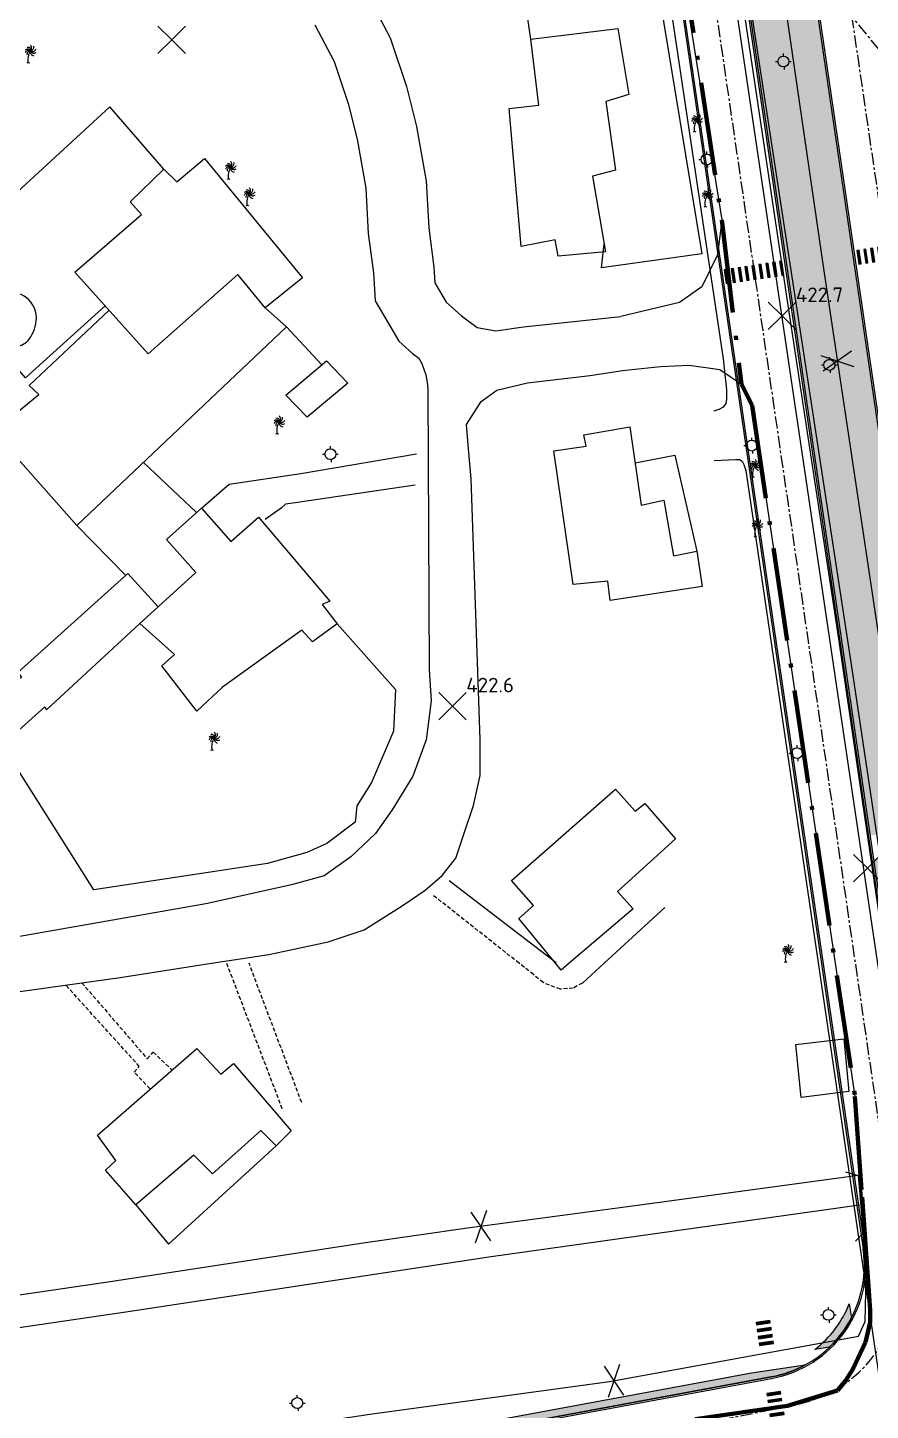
# Model space of a CAD drawing. Header units: metres. Extents: x 2 to 659295185, y -28 to 1124222152.
# Drawn here: x 656563.3 to 656671.6, y 1124086.1 to 1124263.7 of the extents above; entities that cross this region are included whole.
import ezdxf

# ---------------------------------------------------------------- set-up
doc = ezdxf.new("R2010")
doc.units = ezdxf.units.M
doc.header["$MEASUREMENT"] = 0
for name, pattern in [('ACAD_ISO10W100', [18.5, 12, -3, 0.5, -3]), ('CENTER', [50.8, 31.75, -6.35, 6.35, -6.35]), ('DASHED', [0.75, 0.5, -0.25])]:
    doc.linetypes.add(name, pattern=pattern)
doc.layers.get('0').update_dxf_attribs({"linetype": 'CONTINUOUS'})
for name, color, linetype, lineweight in [("a''brocal", 220, 'CONTINUOUS', 15), ('area verde', 76, 'CONTINUOUS', 13), ('AT', 210, 'CONTINUOUS', 50), ('eje vial', 1, 'CENTER', 15), ('MANZANA URBA', 30, 'ACAD_ISO10W100', 80), ('paso peatonal', 252, 'CONTINUOUS', 5)]:
    doc.layers.add(name, color=color, linetype=linetype, lineweight=lineweight)
doc.layers.add('AREA ACERA', color=7, linetype='CONTINUOUS', lineweight=15, true_color=0xfbe193)
for name, color, linetype in [('CANAL', 5, 'CONTINUOUS'), ('CARRET-PAV', 10, 'CONTINUOUS'), ('CASA', 7, 'CONTINUOUS'), ('CERCA', 7, 'CONTINUOUS'), ('CONCRETO', 7, 'DASHED'), ('CURVAS', 2, 'CONTINUOUS'), ('MANZANA', 30, 'CONTINUOUS'), ('PALMERA', 3, 'CONTINUOUS'), ('PARED', 7, 'CONTINUOUS'), ('POSTE', 2, 'CONTINUOUS'), ('PUENTE', 7, 'CONTINUOUS'), ('PUNTO-ELEV', 7, 'CONTINUOUS')]:
    doc.layers.add(name, color=color, linetype=linetype)
doc.styles.add('SIMPLEX', font='SIMPLEX', dxfattribs={"width": 1.33})

# ---------------------------------------------------------------- blocks, each defined once
blk = doc.blocks.new('FENCTICK')
for p, q in [((-2, -4), (2, 4)), ((2, -4), (-2, 4))]:
    blk.add_line(p, q)
blk = doc.blocks.new('PALMERA')
at = {"layer": 'PALMERA'}
for points in [[(-1.23, 0.29, -0.633254), (0, 0, 0.424837), (1.47, -0.41)], [(-1.2, -0.41, -0.633254), (0, 0, 0.424837), (1.46, 0.44)], [(-0.69, -1.06, -0.633254), (0, 0, 0.424837), (0.88, 1.25)], [(-0.79, 0.99, -0.633254), (0, 0, 0.424837), (0.91, -1.23)], [(0, 0), (0, 0, 0.424837), (0.04, 1.52)]]:
    blk.add_lwpolyline(points, format="xyb", dxfattribs=at)
for centre, radius, start, end in [((3.67, -2.25), 4.3, 148.4707, 190.3981), ((-0.5, -3.71, -1.72), 0.688, 55.4664, 124.5336)]:
    blk.add_arc(centre, radius, start, end, dxfattribs=at)
blk = doc.blocks.new('SPOTX')
for points in [[(-0.707, -0.707), (0, 0), (0.707, 0.707)], [(0.707, -0.707), (0, 0), (-0.707, 0.707)]]:
    blk.add_lwpolyline(points)
blk = doc.blocks.new('POSTES')
at = {"layer": 'POSTE', "elevation": 431.35}
for points in [[(657805.97, 1127519.6), (657806.27, 1127519.61)], [(657806.94, 1127520.61), (657806.94, 1127520.31)], [(657807.68, 1127519.6), (657807.98, 1127519.61)], [(657807.07, 1127518.89), (657807.08, 1127518.59)]]:
    blk.add_lwpolyline(points, dxfattribs=at)
at = {"layer": 'POSTE', "color": 2}
blk.add_circle((657806.98, 1127519.6, 425.07), 0.7, dxfattribs=at)
blk = doc.blocks.new('A$C3B8C0AC0')
at = {"layer": 'paso peatonal', "linetype": 'Continuous'}
for points in [[(0.47, 9.03), (-1.32, 8.77), (-1.27, 8.47), (0.51, 8.73)], [(0.6, 8.14), (-1.19, 7.88), (-1.14, 7.58), (0.64, 7.84)], [(0.73, 7.25), (-1.06, 6.99), (-1.01, 6.69), (0.77, 6.95)], [(0.86, 6.36), (-0.92, 6.1), (-0.88, 5.8), (0.9, 6.06)], [(1.83, -0.08), (0.05, -0.34), (0.09, -0.63), (1.87, -0.37)], [(1.96, -0.97), (0.18, -1.23), (0.22, -1.52), (2, -1.26)], [(2.09, -1.86), (0.31, -2.12), (0.35, -2.41), (2.13, -2.15)], [(2.23, -2.75), (0.44, -3.01), (0.49, -3.3), (2.27, -3.04)], [(2.36, -3.64), (0.58, -3.9), (0.62, -4.2), (2.4, -3.93)], [(2.49, -4.53), (0.71, -4.79), (0.75, -5.08), (2.53, -4.82)], [(2.62, -5.42), (0.84, -5.68), (0.88, -5.98), (2.67, -5.71)], [(2.76, -6.31), (0.98, -6.57), (1.02, -6.87), (2.8, -6.6)], [(2.89, -7.2), (1.11, -7.46), (1.15, -7.76), (2.93, -7.49)], [(3.02, -8.09), (1.24, -8.35), (1.28, -8.65), (3.06, -8.39)], [(3.15, -8.98), (1.37, -9.24), (1.41, -9.54), (3.19, -9.28)], [(3.28, -9.87), (1.5, -10.13), (1.54, -10.43), (3.33, -10.17)], [(3.41, -10.76), (1.63, -11.02), (1.67, -11.32), (3.45, -11.06)], [(3.55, -11.65), (1.77, -11.91), (1.81, -12.21), (3.59, -11.95)], [(3.68, -12.54), (1.9, -12.8), (1.94, -13.1), (3.72, -12.84)], [(3.81, -13.43), (2.03, -13.69), (2.07, -13.99), (3.86, -13.73)]]:
    blk.add_hatch(color=256, dxfattribs=at).paths.add_polyline_path(points)
at = {"linetype": 'Continuous', "lineweight": 0, "flags": 128}
blk.add_lwpolyline([(0.73, 7.25), (-1.06, 6.99), (-1.01, 6.69), (0.77, 6.95), (0.73, 7.25)], dxfattribs=at)
at = {"layer": 'paso peatonal', "linetype": 'Continuous', "flags": 128}
for points in [[(0.47, 9.03), (-1.32, 8.77), (-1.27, 8.47), (0.51, 8.73), (0.47, 9.03)], [(0.6, 8.14), (-1.19, 7.88), (-1.14, 7.58), (0.64, 7.84), (0.6, 8.14)], [(0.73, 7.25), (-1.06, 6.99), (-1.01, 6.69), (0.77, 6.95), (0.73, 7.25)], [(0.86, 6.36), (-0.92, 6.1), (-0.88, 5.8), (0.9, 6.06), (0.86, 6.36)], [(1.83, -0.08), (0.05, -0.34), (0.09, -0.63), (1.87, -0.37), (1.83, -0.08)], [(1.96, -0.97), (0.18, -1.23), (0.22, -1.52), (2, -1.26), (1.96, -0.97)], [(2.09, -1.86), (0.31, -2.12), (0.35, -2.41), (2.13, -2.15), (2.09, -1.86)], [(2.23, -2.75), (0.44, -3.01), (0.49, -3.3), (2.27, -3.04), (2.23, -2.75)], [(2.36, -3.64), (0.58, -3.9), (0.62, -4.2), (2.4, -3.93), (2.36, -3.64)], [(2.49, -4.53), (0.71, -4.79), (0.75, -5.08), (2.53, -4.82), (2.49, -4.53)], [(2.62, -5.42), (0.84, -5.68), (0.88, -5.98), (2.67, -5.71), (2.62, -5.42)], [(2.76, -6.31), (0.98, -6.57), (1.02, -6.87), (2.8, -6.6), (2.76, -6.31)], [(2.89, -7.2), (1.11, -7.46), (1.15, -7.76), (2.93, -7.49), (2.89, -7.2)], [(3.02, -8.09), (1.24, -8.35), (1.28, -8.65), (3.06, -8.39), (3.02, -8.09)], [(3.15, -8.98), (1.37, -9.24), (1.41, -9.54), (3.19, -9.28), (3.15, -8.98)], [(3.28, -9.87), (1.5, -10.13), (1.54, -10.43), (3.33, -10.17), (3.28, -9.87)], [(3.41, -10.76), (1.63, -11.02), (1.67, -11.32), (3.45, -11.06), (3.41, -10.76)], [(3.55, -11.65), (1.77, -11.91), (1.81, -12.21), (3.59, -11.95), (3.55, -11.65)], [(3.68, -12.54), (1.9, -12.8), (1.94, -13.1), (3.72, -12.84), (3.68, -12.54)], [(3.81, -13.43), (2.03, -13.69), (2.07, -13.99), (3.86, -13.73), (3.81, -13.43)]]:
    blk.add_lwpolyline(points, dxfattribs=at)
blk = doc.blocks.new('A$C13F54FF6')
at = {"layer": 'paso peatonal', "linetype": 'Continuous'}
for points in [[(16.32, 2.39), (16.06, 4.17), (15.77, 4.12), (16.03, 2.34)], [(17.21, 2.52), (16.95, 4.3), (16.66, 4.25), (16.92, 2.47)], [(18.11, 2.65), (17.85, 4.43), (17.55, 4.38), (17.81, 2.6)], [(19, 2.78), (18.74, 4.56), (18.44, 4.51), (18.7, 2.73)], [(19.89, 2.91), (19.63, 4.69), (19.33, 4.65), (19.59, 2.86)], [(20.78, 3.04), (20.52, 4.82), (20.22, 4.78), (20.48, 2.99)], [(21.67, 3.17), (21.41, 4.95), (21.11, 4.91), (21.37, 3.12)], [(22.56, 3.3), (22.3, 5.08), (22, 5.04), (22.26, 3.25)], [(23.45, 3.43), (23.19, 5.21), (22.89, 5.17), (23.15, 3.38)], [(0.19, 0.03), (-0.07, 1.81), (-0.37, 1.77), (-0.11, -0.02)], [(1.08, 0.16), (0.82, 1.94), (0.52, 1.9), (0.78, 0.11)], [(1.97, 0.29), (1.71, 2.07), (1.41, 2.03), (1.67, 0.24)], [(2.86, 0.42), (2.6, 2.2), (2.3, 2.16), (2.56, 0.38)], [(3.75, 0.55), (3.49, 2.33), (3.19, 2.29), (3.45, 0.51)], [(4.64, 0.68), (4.38, 2.46), (4.08, 2.42), (4.34, 0.64)], [(5.53, 0.81), (5.27, 2.59), (4.97, 2.55), (5.23, 0.77)], [(6.42, 0.94), (6.16, 2.72), (5.86, 2.68), (6.13, 0.9)], [(-0.7, -0.1), (-0.96, 1.68), (-1.26, 1.63), (-1, -0.15)]]:
    blk.add_hatch(color=256, dxfattribs=at).paths.add_polyline_path(points)
at = {"layer": 'paso peatonal', "linetype": 'Continuous', "flags": 128}
for points in [[(16.32, 2.39), (16.06, 4.17), (15.77, 4.12), (16.03, 2.34), (16.32, 2.39)], [(17.21, 2.52), (16.95, 4.3), (16.66, 4.25), (16.92, 2.47), (17.21, 2.52)], [(18.11, 2.65), (17.85, 4.43), (17.55, 4.38), (17.81, 2.6), (18.11, 2.65)], [(19, 2.78), (18.74, 4.56), (18.44, 4.51), (18.7, 2.73), (19, 2.78)], [(19.89, 2.91), (19.63, 4.69), (19.33, 4.65), (19.59, 2.86), (19.89, 2.91)], [(20.78, 3.04), (20.52, 4.82), (20.22, 4.78), (20.48, 2.99), (20.78, 3.04)], [(21.67, 3.17), (21.41, 4.95), (21.11, 4.91), (21.37, 3.12), (21.67, 3.17)], [(22.56, 3.3), (22.3, 5.08), (22, 5.04), (22.26, 3.25), (22.56, 3.3)], [(23.45, 3.43), (23.19, 5.21), (22.89, 5.17), (23.15, 3.38), (23.45, 3.43)], [(0.19, 0.03), (-0.07, 1.81), (-0.37, 1.77), (-0.11, -0.02), (0.19, 0.03)], [(1.08, 0.16), (0.82, 1.94), (0.52, 1.9), (0.78, 0.11), (1.08, 0.16)], [(1.97, 0.29), (1.71, 2.07), (1.41, 2.03), (1.67, 0.24), (1.97, 0.29)], [(2.86, 0.42), (2.6, 2.2), (2.3, 2.16), (2.56, 0.38), (2.86, 0.42)], [(3.75, 0.55), (3.49, 2.33), (3.19, 2.29), (3.45, 0.51), (3.75, 0.55)], [(4.64, 0.68), (4.38, 2.46), (4.08, 2.42), (4.34, 0.64), (4.64, 0.68)], [(5.53, 0.81), (5.27, 2.59), (4.97, 2.55), (5.23, 0.77), (5.53, 0.81)], [(6.42, 0.94), (6.16, 2.72), (5.86, 2.68), (6.13, 0.9), (6.42, 0.94)], [(-0.7, -0.1), (-0.96, 1.68), (-1.26, 1.63), (-1, -0.15), (-0.7, -0.1)]]:
    blk.add_lwpolyline(points, dxfattribs=at)

msp = doc.modelspace()

# ---------------------------------------------------------------- hatches: boundary and pattern name
at = {"layer": 'AREA ACERA'}
h = msp.add_hatch(color=256, dxfattribs=at)
h.dxf.hatch_style = 1
h.paths.add_polyline_path([(656677.9969, 1124234.4493), (656679.1842, 1124234.6229), (656678.9237, 1124236.4049), (656677.7363, 1124236.2313)])
h.paths.add_polyline_path([(656660.766, 1124233.7502), (656661.0265, 1124231.9681), (656669.4874, 1124233.2052), (656669.2268, 1124234.9872)])
at = {"layer": 'area verde'}
h = msp.add_hatch(color=256, dxfattribs=at)
h.dxf.hatch_style = 1
h.paths.add_polyline_path([(656657.0707, 1124318.1311, 0.369745), (656651.3783, 1124323.0853, 0.38061024), (656648.388, 1124318.4117), (656660.766, 1124233.7502), (656669.2268, 1124234.9872)])
h = msp.add_hatch(color=256, dxfattribs=at)
h.dxf.hatch_style = 1
h.paths.add_polyline_path([(656669.4874, 1124233.2052), (656661.0265, 1124231.9681), (656671.5613, 1124159.9138), (656680.0221, 1124161.1509)])
h.paths.add_polyline_path([(656673.6347, 1124145.7325, 0.41327371), (656680.1948, 1124140.83, 0.41037709), (656682.5252, 1124144.0306), (656680.4561, 1124158.1824), (656671.9953, 1124156.9454)])
at = {"layer": 'area verde', "linetype": 'Continuous', "lineweight": 0}
h = msp.add_hatch(color=106, dxfattribs=at)
edge = h.paths.add_edge_path()
edge.add_line((656668.8472, 1124099.7818), (656669.118, 1124097.9656))
edge.add_arc((656656.1777, 1124104.7312), 14.6022, 313.738051, 332.397813, ccw=False)
edge.add_line((656666.2731, 1124094.181), (656664.4358, 1124093.9225))
edge.add_arc((656656.179, 1124104.7292), 13.6, 307.381301, 338.667268)
h = msp.add_hatch(color=106, dxfattribs=at)
edge = h.paths.add_edge_path()
edge.add_line((656594.0906, 1124079.3918), (656656.306, 1124090.9224))
edge.add_line((656656.306, 1124090.9224), (656663.1892, 1124091.9225))
edge.add_arc((656656.1787, 1124104.7286), 14.5995, 280.492801, 298.697777, ccw=False)
edge.add_line((656658.8374, 1124090.3733), (656594.2728, 1124078.4086))
edge.add_line((656594.2728, 1124078.4086), (656594.0906, 1124079.3918))

# ---------------------------------------------------------------- linework, layer by layer
at = {"layer": "a''brocal", "elevation": 433.2399, "flags": 128}
for points in [[(656635.6888, 1124345.8442), (656670.6298, 1124106.8363)], [(656635.8867, 1124345.8732), (656670.8266, 1124106.8727)]]:
    msp.add_lwpolyline(points, dxfattribs=at)
for points in [[(656657.2686, 1124318.1601), (656682.7267, 1124144.0351, -0.43124458), (656679.9894, 1124140.6033, -0.40183586), (656673.4368, 1124145.7035), (656648.1742, 1124318.4913, -0.37513087), (656651.3516, 1124323.2855, -0.37109124)], [(656657.0707, 1124318.1311), (656682.5287, 1124144.0066, -0.43140556), (656679.9709, 1124140.8025, -0.40193463), (656673.6347, 1124145.7325), (656648.3723, 1124318.519, -0.37318876), (656651.3783, 1124323.0853, -0.369745)]]:
    msp.add_lwpolyline(points, format="xyb", close=True, dxfattribs=at)
for points in [[(656594.2752, 1124078.4089), (656658.8416, 1124090.374, 0.40293737), (656670.6298, 1124106.8363, 0.40293737)], [(656594.3116, 1124078.2123), (656658.8781, 1124090.1773, 0.40308898), (656670.8266, 1124106.8727, 0.40308898)]]:
    msp.add_lwpolyline(points, format="xyb", dxfattribs=at)
at = {"layer": 'area verde', "elevation": 433.2399, "flags": 128}
for points in [[(656668.8472, 1124099.7818), (656669.118, 1124097.9656, -0.08159896), (656666.2731, 1124094.181), (656664.4358, 1124093.9225, 0.13736512), (656668.8472, 1124099.7818, -1.15116879)], [(656594.0906, 1124079.3918), (656656.306, 1124090.9224), (656663.1892, 1124091.9225, -0.07960169), (656658.8374, 1124090.3733), (656594.2728, 1124078.4086), (656594.0906, 1124079.3918)]]:
    msp.add_lwpolyline(points, format="xyb", dxfattribs=at)
at = {"layer": 'AT', "lineweight": 0}
msp.add_line((656677, 1124113), (656643, 1124343), dxfattribs=at)
at = {"layer": 'CANAL', "elevation": 426.2108}
msp.add_lwpolyline([(656493.8615, 1124086.4872), (656516.699, 1124090.057), (656575.952, 1124098.739), (656622.84, 1124105.856), (656670.169, 1124112.4759)], dxfattribs=at)
at = {"layer": 'CARRET-PAV', "linetype": 'Continuous'}
for points, elevation in [([(656674.8526, 1124143.511), (656669.132, 1124181.8825), (656653.544, 1124283.7185), (656644.508, 1124346.2725), (656644.886, 1124349.0885), (656645.906, 1124351.3655), (656647.093, 1124353.0765), (656644.823, 1124363.6025), (656642.508, 1124365.3095), (656639.986, 1124370.2615), (656639.644, 1124374.2135), (656639.397, 1124377.8035), (656639.616, 1124380.0945), (656618.957, 1124515.6935), (656617.5555, 1124526.3354)], -0.8965), ([(656493.8615, 1124331.2225), (656624.274, 1124350.9205), (656628.207, 1124351.4975), (656630.185, 1124351.0755), (656632.441, 1124350.1035), (656634.413, 1124348.6075), (656636.255, 1124345.6375), (656636.898, 1124341.9765), (656642.946, 1124302.0485), (656646.27, 1124277.6285), (656652.492, 1124238.9895), (656651.917, 1124234.5155), (656649.908, 1124230.3705), (656647.031, 1124228.3745), (656639.522, 1124226.5795)], -2.535), ([(656639.711, 1124219.6445), (656644.6, 1124220.1405), (656648.288, 1124220.3155), (656652.245, 1124219.7765), (656655, 1124217.8945), (656656.381, 1124215.1365), (656667.033, 1124143.511)], -2.1156)]:
    msp.add_lwpolyline(points, dxfattribs=dict(at, elevation=elevation))
at = {"layer": 'CARRET-PAV', "linetype": 'Continuous', "flags": 128}
for points, elevation in [([(656493.8615, 1124272.7754), (656528.019, 1124277.967), (656575.581, 1124285.163), (656580.458, 1124284.815), (656584.974, 1124284.284), (656587.943, 1124283.147), (656592.438, 1124281.06), (656598.499, 1124277.3), (656602.5447, 1124273.7276), (656607.068, 1124267.764), (656609.872, 1124262.375), (656611.975, 1124256.138), (656613.291, 1124250.967), (656614.516, 1124243.948), (656614.838, 1124237.955), (656615.493, 1124232.919), (656615.618, 1124230.921), (656617.09, 1124228.423), (656619.048, 1124226.673), (656621.068, 1124225.17), (656623.472, 1124224.734), (656627.017, 1124225.238), (656639.522, 1124226.5795)], 428.8149), ([(656600.228, 1124264.0413), (656602.6866, 1124259.316), (656604.5024, 1124253.9308), (656605.672, 1124249.3352), (656606.766, 1124243.0667), (656607.0789, 1124237.243), (656607.7383, 1124232.173), (656607.9635, 1124228.5743), (656610.9974, 1124223.4256), (656612.7709, 1124221.8405), (656613.578, 1124221.21), (656613.938, 1124220.539), (656614.267, 1124219.7), (656614.485, 1124219.075), (656614.7, 1124217.849), (656614.743, 1124217.113), (656614.891, 1124181.202), (656615.147, 1124177.21), (656614.533, 1124172.202), (656612.816, 1124167.537), (656610.159, 1124163.199), (656608.02, 1124160.156), (656604.852, 1124157.185), (656601.4, 1124154.745), (656597.218, 1124153.589), (656586.195, 1124151.15), (656550.801, 1124144.932)], 429.0166), ([(656586.945, 1124143.511), (656594.3, 1124144.651), (656601.91, 1124146.265), (656606.556, 1124147.805), (656611.547, 1124150.972), (656614.385, 1124152.893), (656616.557, 1124154.761), (656618.327, 1124156.993), (656619.363, 1124160.104), (656620.571, 1124163.788), (656621.448, 1124167.643), (656621.466, 1124172.258), (656620.307, 1124205.73), (656619.936, 1124209.572), (656619.708, 1124212.701), (656621.557, 1124215.648), (656623.598, 1124217.122), (656627.539, 1124218.055), (656635.593, 1124218.989), (656639.711, 1124219.6445)], 428.5257), ([(656639.711, 1124219.6445), (656644.6, 1124220.1405), (656648.288, 1124220.3155), (656652.245, 1124219.7765), (656655, 1124217.8945), (656656.381, 1124215.1365), (656667.033, 1124143.511)], -2.1156)]:
    msp.add_lwpolyline(points, dxfattribs=dict(at, elevation=elevation))
at = {"layer": 'CARRET-PAV'}
for points, elevation in [([(656493.8615, 1124129.4404), (656509.856, 1124132.011), (656543.519, 1124137.284), (656575.235, 1124141.696), (656586.945, 1124143.511)], 428.5257), ([(656667.033, 1124143.511), (656669.577, 1124126.4045), (656671.504, 1124099.5435), (656671.5478, 1124097.4271), (656670.9388, 1124094.8406), (656669.313, 1124091.3825), (656668.334, 1124089.8075), (656667.333, 1124088.6165), (656660.919, 1124086.6785)], 430.4194), ([(656660.919, 1124086.6785), (656541.483, 1124069.443), (656493.8615, 1124062.1351)], 429.2343)]:
    msp.add_lwpolyline(points, dxfattribs=dict(at, elevation=elevation))
at = {"layer": 'CASA', "linetype": 'Continuous'}
for points, elevation in [([(656639.136, 1124263.57), (656640.542, 1124255.082), (656637.572, 1124254.209), (656638.848, 1124245.384), (656635.886, 1124244.621), (656637.536, 1124234.88), (656631.448, 1124234.318), (656631.059, 1124236.423), (656626.704, 1124235.561), (656625.152, 1124253.296), (656628.974, 1124253.72), (656627.94, 1124262.205)], 432.0109), ([(656578.818, 1124221.795), (656569.397, 1124232.256), (656577.956, 1124239.663), (656576.488, 1124241.307), (656580.804, 1124245.505), (656582.487, 1124243.864), (656586.05, 1124246.858), (656598.625, 1124231.551), (656593.831, 1124227.699), (656590.321, 1124231.986)], 432.3349), ([(656601.7, 1124220.868), (656604.438, 1124218.004), (656599.21, 1124213.666), (656596.479, 1124216.478)], 432.2367), ([(656640.663, 1124212.418), (656642.134, 1124202.331), (656645.039, 1124202.984), (656646.285, 1124195.848), (656649.289, 1124196.424), (656649.962, 1124191.919), (656638.162, 1124190.085), (656637.861, 1124192.593), (656633.382, 1124192.16), (656630.906, 1124209.31), (656635.068, 1124209.944), (656634.751, 1124211.396)], 432.5312), ([(656592.991, 1124200.791), (656602.136, 1124190.011), (656601.164, 1124189.581), (656603.085, 1124187.086), (656599.906, 1124184.793), (656598.538, 1124186.286), (656588.358, 1124178.953), (656585.081, 1124175.905), (656580.575, 1124181.717), (656582.197, 1124183.162), (656577.742, 1124187.154), (656584.935, 1124193.686), (656581.152, 1124197.928), (656585.644, 1124201.944), (656589.44, 1124197.662)], 432.1091), ([(656580.0928, 1124189.2888), (656576.188, 1124193.585), (656562.073, 1124180.837), (656562.547, 1124180.266), (656557.495, 1124176.047), (656560.966, 1124172.317), (656565.534, 1124176.451), (656565.745, 1124176.044), (656577.742, 1124187.154)], 432.1091)]:
    msp.add_lwpolyline(points, close=True, dxfattribs=dict(at, elevation=elevation))
at = {"layer": 'CASA', "linetype": 'Continuous', "elevation": 432.6981}
msp.add_lwpolyline([(656631.1309, 1124143.511), (656626.417, 1124149.245), (656628.292, 1124150.924), (656625.47, 1124154.15), (656638.819, 1124165.85), (656641.352, 1124163.028), (656642.578, 1124164.023), (656646.536, 1124159.474), (656639.085, 1124152.746), (656641.088, 1124150.498), (656632.8801, 1124143.511)], dxfattribs=at)
at = {"layer": 'CASA', "elevation": 432.6981}
msp.add_lwpolyline([(656632.8801, 1124143.511), (656631.851, 1124142.635), (656631.1309, 1124143.511)], dxfattribs=at)
at = {"layer": 'CASA'}
for points, elevation in [([(656585.047, 1124132.553), (656588.134, 1124129.268), (656589.779, 1124130.623), (656597.1689, 1124121.997), (656595.237, 1124120.048), (656593.283, 1124122.034), (656587.092, 1124116.465), (656584.687, 1124118.863), (656577.212, 1124112.488), (656573.326, 1124116.951), (656574.6745, 1124118.1568), (656572.2927, 1124121.4389), (656572.2927, 1124121.4389)], 432.3545), ([(656661.972, 1124133.059), (656668.1685, 1124133.7941), (656668.8078, 1124127.046), (656662.673, 1124126.269)], 433.2283)]:
    msp.add_lwpolyline(points, close=True, dxfattribs=dict(at, elevation=elevation))
at = {"layer": 'CERCA'}
for points, elevation in [([(656641.671, 1124367.8835), (656645.109, 1124363.8265), (656652.967, 1124317.5195), (656658.666, 1124280.0965), (656665.573, 1124232.4355), (656672.707, 1124185.0165), (656679.1876, 1124143.511)], -1.7743), ([(656670.0036, 1124116.2463), (656641.6472, 1124112.399), (656619.8356, 1124109.4666), (656606.729, 1124107.6095), (656606.729, 1124107.6095), (656573.934, 1124102.599), (656547.9563, 1124098.7863), (656522.0531, 1124094.7784), (656495.597, 1124090.567), (656493.8615, 1124090.4588)], 430.0769), ([(656493.8615, 1124068.5697), (656556.0599, 1124077.8361), (656607.266, 1124085.578), (656638.0478, 1124089.7929), (656670.0329, 1124095.6199), (656670.8821, 1124097.4868), (656670.9953, 1124101.2771), (656670.7689, 1124106.2555), (656670.6305, 1124108.838)], 431.4872)]:
    msp.add_lwpolyline(points, dxfattribs=dict(at, elevation=elevation))
at = {"layer": 'CONCRETO', "linetype": 'Continuous', "elevation": 429.7726}
msp.add_lwpolyline([(656573.2885, 1124227.935), (656563.07, 1124218.681), (656559.551, 1124222.746), (656561.76, 1124222.766, 0.23610568), (656563.549, 1124223.681, 0.15824163), (656564.45, 1124226.396, 0.27382778), (656562.793, 1124229.237, 0.20455143), (656560.157, 1124229.514, 0.16314116), (656558.848, 1124228.575, 0.1035401), (656558.139, 1124226.982), (656551.1723, 1124220.5695)], format="xyb", dxfattribs=at)
at = {"layer": 'CONCRETO', "linetype": 'Continuous'}
for points, elevation in [([(656558.9544, 1124211.793), (656564.764, 1124216.541), (656563.526, 1124217.714), (656573.7937, 1124227.374)], 431.9127), ([(656585.644, 1124201.944), (656589.222, 1124205.036), (656598.427, 1124206.435), (656613.268, 1124208.946)], 429.7333), ([(656613.117, 1124204.898), (656597.702, 1124202.667), (656596.467, 1124202.463), (656595.897, 1124201.954), (656593.831, 1124200.503)], 429.37), ([(656617.471, 1124154.134), (656631.221, 1124143.588)], 430.4401)]:
    msp.add_lwpolyline(points, dxfattribs=dict(at, elevation=elevation))
at = {"layer": 'CONCRETO'}
for points, elevation in [([(656626.4548, 1124143.511), (656615.303, 1124152.324)], 430.4401), ([(656596.0398, 1124124.8057), (656588.9026, 1124143.511)], 429.7824), ([(656598.524, 1124125.6332), (656591.7655, 1124143.511)], 429.4486), ([(656634.574, 1124140.953), (656633.3954, 1124140.3295), (656631.751, 1124140.183), (656629.527, 1124141.021), (656628.301, 1124142.052), (656626.4548, 1124143.511)], 430.4401), ([(656579.0404, 1124127.4046), (656577.0177, 1124129.5207), (656577.6689, 1124130.265), (656568.2271, 1124140.7212)], 429.7137), ([(656570.2935, 1124141.0086), (656578.689, 1124131.24), (656579.4578, 1124132.1124), (656581.8705, 1124129.8118)], 429.0461)]:
    msp.add_lwpolyline(points, dxfattribs=dict(at, elevation=elevation))
at = {"layer": 'CURVAS', "lineweight": 0}
msp.add_line((656677, 1124113), (656643, 1124343), dxfattribs=at)
at = {"layer": 'eje vial', "ltscale": 0.05, "elevation": 433.2399, "flags": 128}
for points in [[(656638.0315, 1124359.5234), (656674.3009, 1124111.4524)], [(656656.6613, 1124350.6547), (656687.0387, 1124142.883)], [(656679.0793, 1124252.9671), (656669.159, 1124265.1746)]]:
    msp.add_lwpolyline(points, dxfattribs=at)
msp.add_lwpolyline([(656644.9186, 1124083.384), (656662.2051, 1124086.8562, 0.37315489), (656675.3833, 1124104.4582), (656674.6401, 1124109.6807, 0.02349741), (656674.3009, 1124111.4524)], format="xyb", dxfattribs=at)
at = {"layer": 'MANZANA', "lineweight": -2}
for p, q in [((656660.9322, 1124228.5965), (656646.0237, 1124327.9563)), ((656640.7794, 1124300.9418), (656652.6369, 1124221.148)), ((656667.364, 1124186.0452), (656660.9322, 1124228.5965)), ((656652.6369, 1124221.148), (656653.0904, 1124217.1688)), ((656653.0987, 1124215.9491), (656652.9915, 1124215.3992)), ((656653.0904, 1124217.1688), (656653.0987, 1124215.9491)), ((656652.1174, 1124214.6194), (656651.4577, 1124214.3994)), ((656652.6616, 1124214.9493), (656652.1174, 1124214.6194)), ((656652.9915, 1124215.3992), (656652.6616, 1124214.9493)), ((656651.4825, 1124208.0907), (656654.2283, 1124208.2107)), ((656654.2283, 1124208.2107), (656654.7726, 1124208.2107)), ((656654.7726, 1124208.2107), (656655.1024, 1124208.0007)), ((656655.1024, 1124208.0007), (656655.325, 1124207.5508)), ((656655.325, 1124207.5508), (656655.5477, 1124206.781)), ((656655.5477, 1124206.781), (656672.7155, 1124089.9547)), ((656679.9059, 1124100.3826), (656667.364, 1124186.0452))]:
    msp.add_line(p, q, dxfattribs=at)
at = {"layer": 'MANZANA URBA', "elevation": -2.535}
msp.add_lwpolyline([(656636.255, 1124345.6375), (656641.5212, 1124311.4554), (656652.492, 1124238.9895), (656655, 1124217.8945), (656656.381, 1124215.1365), (656669.577, 1124126.4045), (656670.5051, 1124113.4682), (656670.6746, 1124111.1052), (656670.8935, 1124108.0544), (656670.9368, 1124107.4507), (656671.414, 1124100.798), (656671.5155, 1124098.9891), (656671.5478, 1124097.4271), (656670.9388, 1124094.8406), (656669.313, 1124091.3825), (656668.3651, 1124089.8576), (656667.333, 1124088.6165), (656660.919, 1124086.6785), (656210.212, 1124021.581), (656203.1967, 1124021.603), (656197.156, 1124022.588), (656193.917, 1124024.158), (656190.275, 1124027.584), (656187.9, 1124031.86)], dxfattribs=at)
at = {"layer": 'PARED'}
for points, elevation in [([(656627.94, 1124262.205), (656627.509, 1124265.115), (656644.315, 1124268.652), (656649.898, 1124234.633), (656637.032, 1124232.845), (656637.3623, 1124235.9058)], 432.0109), ([(656580.804, 1124245.505), (656573.89, 1124253.497), (656545.278, 1124227.217), (656569.662, 1124199.717), (656596.596, 1124225.27), (656593.831, 1124227.699)], 431.9127), ([(656596.596, 1124225.27), (656601.1225, 1124220.3825)], 432.3349), ([(656585.0385, 1124201.4027), (656578.2243, 1124207.8403)], 432.1091), ([(656641.339, 1124207.783), (656646.433, 1124208.753)], 432.5312), ([(656646.433, 1124208.753), (656649.289, 1124196.424)], 432.5312), ([(656575.9133, 1124193.337), (656569.662, 1124199.717)], 432.1091), ([(656603.085, 1124187.086), (656610.571, 1124178.652), (656610.327, 1124173.306), (656607.48, 1124166.745), (656605.588, 1124163.725), (656605.405, 1124161.64), (656601.734, 1124158.9), (656599.201, 1124157.721), (656594.13, 1124156.329), (656571.85, 1124152.949), (656557.42, 1124175.707), (656557.42, 1124175.707)], 432.1091), ([(656645.148, 1124150.656), (656637.3616, 1124143.511)], 432.0109), ([(656637.3616, 1124143.511), (656634.574, 1124140.953)], 432.0109), ([(656577.212, 1124112.488), (656581.4331, 1124107.4444), (656595.237, 1124120.048)], 432.3545), ([(656670.092, 1124116.681), (656670.8188, 1124107.9754)], 430.9703)]:
    msp.add_lwpolyline(points, dxfattribs=dict(at, elevation=elevation))
at = {"layer": 'PUENTE', "elevation": 430.4194}
msp.add_lwpolyline([(656668.3519, 1124116.702), (656670.0036, 1124116.2463), (656670.6305, 1124108.838), (656669.6467, 1124107.8232)], dxfattribs=at)

# ---------------------------------------------------------------- block references
at = {"layer": 'CERCA'}
for p, xscale, yscale, zscale, rotation in [((656667.3136, 1124220.8659, -1.7743), 0.5000000000967842, 0.5000000000967842, 0.5000000000967842, 278.555756911383), ((656621.5582, 1124109.6982, 430.0769), 0.4999999999924536, 0.4999999999924536, 0.4999999999924536, 7.657509845406278), ((656638.6597, 1124089.9044, 431.4872), 0.4999999999924536, 0.4999999999924536, 0.4999999999924536, 7.657509845406278)]:
    msp.add_blockref('FENCTICK', p, dxfattribs=dict(at, xscale=xscale, yscale=yscale, zscale=zscale, rotation=rotation))
at = {"layer": 'PALMERA', "linetype": 'Continuous', "xscale": 0.5, "yscale": 0.5, "zscale": 0.5}
for p in [(656563.676, 1124260.679, 435.5844), (656649.252, 1124251.84, 436.5465), (656589.389, 1124245.74, 435.9673), (656591.801, 1124242.359, 436.36), (656650.626, 1124242.202, 436.5465), (656595.629, 1124213.039, 436.3404), (656656.745, 1124207.454, 435.231), (656657.02, 1124199.82, 435.2507), (656587.274, 1124172.421, 435.3979), (656660.9442, 1124145.1702, 435.3979)]:
    msp.add_blockref('PALMERA', p, dxfattribs=at)
at = {"layer": 'paso peatonal', "linetype": 'Continuous', "lineweight": 0}
for name, p in [('A$C13F54FF6', (656654.0405, 1124230.9467, 433.2399)), ('A$C3B8C0AC0', (656658.1978, 1124088.5984, 433.2399))]:
    msp.add_blockref(name, p, dxfattribs=at)
at = {"layer": 'POSTE', "linetype": 'Continuous'}
for p in [(-1146.5888, -3260.2699, 4.4814), (-1156.4438, -3272.8539, 4.1868), (-1140.6898, -3299.2399, 4.6483), (-1150.6608, -3309.5959, 3.7843), (-1204.7698, -3310.7019, 4.5305), (-1144.8468, -3349.1029, 4.2556)]:
    msp.add_blockref('POSTES', p, dxfattribs=at)
at = {"layer": 'POSTE'}
for p in [(-1140.8051, -3421.2517, 5.5907), (-1209.0269, -3432.58, 5.2177)]:
    msp.add_blockref('POSTES', p, dxfattribs=at)
at = {"layer": 'PUNTO-ELEV', "xscale": 2.5, "yscale": 2.5, "zscale": 2.5}
for p in [(656581.831, 1124262.113, 429.2228), (656660.216, 1124226.662, 429.4388), (656617.893, 1124176.536, 429.321), (656671.18, 1124155.721, 429.3013)]:
    msp.add_blockref('SPOTX', p, dxfattribs=at)

# ---------------------------------------------------------------- texts
at = {"layer": 'PUNTO-ELEV', "style": 'SIMPLEX'}
for s, p in [('422.7', (656661.9838, 1124228.4298, 429.4388)), ('422.6', (656619.6608, 1124178.3038, 429.321))]:
    msp.add_text(s, height=1.875, dxfattribs=at).set_placement(p)

doc.saveas('drawing.dxf')
